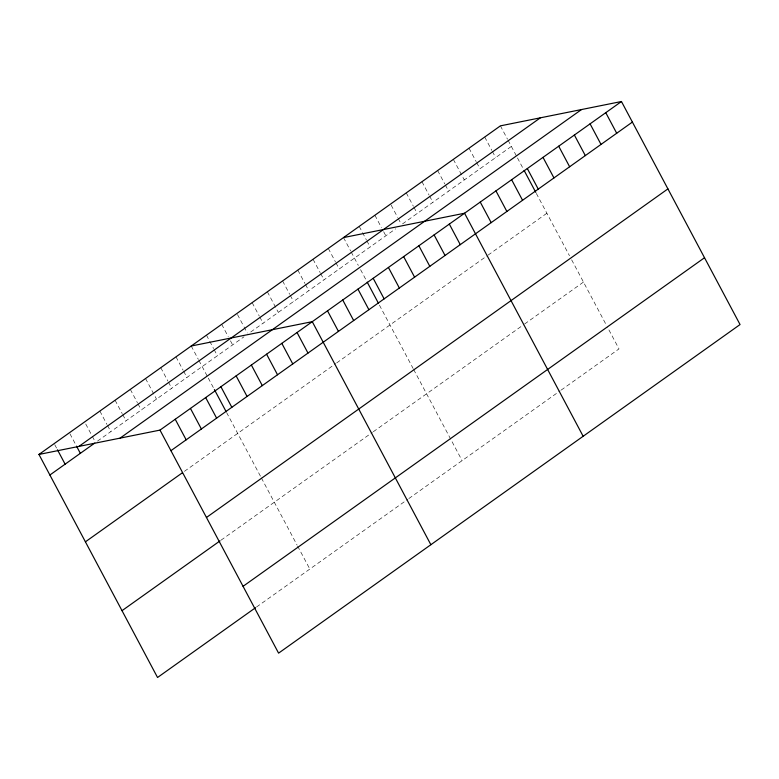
<?xml version="1.0" encoding="UTF-8"?>
<svg xmlns="http://www.w3.org/2000/svg" width="779" height="779" viewBox="0 0 779 779"><rect width="100%" height="100%" fill="white"/><g stroke="black" fill="none" stroke-linecap="round" stroke-linejoin="round"><path stroke-width="0.58" stroke-dasharray="3.9 2.92" d="M97.472 441.128L244.051 336.762M250.711 332.02L395.635 228.822M402.5 223.933L511.345 146.423M184.399 471.353L335.73 363.589M336.684 362.917L487.06 255.833M488.043 255.132L546.877 213.242M221.002 540.188L372.333 432.433M373.287 431.751L523.663 324.677M524.647 323.976L583.481 282.076M256.525 607.007L407.855 499.251M408.809 498.57L560.169 390.795M561.153 390.094L619.003 348.895L607.347 326.976M500.41 125.857L507.519 139.227M508.074 140.249L516.896 156.861M517.46 157.903L523.566 169.394M536.332 193.406L569.488 255.755M571.64 259.806L606.792 325.924M484.723 137.026L491.831 150.396M492.377 151.428L495.658 157.592M469.036 148.205L476.144 161.565M476.69 162.597L479.971 168.77M453.349 159.374L464.284 179.939M437.652 170.543L444.76 183.912M445.306 184.944L448.587 191.108M421.965 181.721L429.073 195.081M429.618 196.113L432.9 202.287M406.278 192.89L413.386 206.26M413.931 207.282L417.213 213.456M391.136 205.091L397.689 217.429M398.244 218.461L400.971 223.602M374.894 215.238L381.457 227.575M383.648 231.684L385.829 235.803M359.207 226.407L361.943 231.548M362.488 232.58L366.315 239.776M366.86 240.799L370.142 246.972M343.52 237.576L350.628 250.945M351.173 251.977L358.34 265.454M360.56 269.631L366.111 280.07M379.431 305.125L413.123 368.496M413.659 369.509L462.113 460.623M328.29 248.423L335.398 261.793M335.944 262.815L339.225 268.989M313.061 259.271L320.169 272.631M320.714 273.663L323.996 279.836M297.831 270.109L304.94 283.478M305.485 284.51L308.766 290.674M282.602 280.956L289.71 294.326M290.255 295.348L293.537 301.522M267.372 291.794L278.307 312.36M252.143 302.642L259.251 316.011M259.797 317.034L263.078 323.207M237.468 314.512L243.476 325.826M244.022 326.849L247.303 333.022M221.694 324.327L228.247 336.664M230.438 340.783L232.629 344.893M206.464 335.174L209.191 340.316M209.746 341.338L213.573 348.534M214.118 349.567L217.399 355.74M191.235 346.012L198.343 359.382M198.888 360.414L207.72 377.017M208.275 378.068L213.826 388.507M226.592 412.519L260.838 476.933M261.384 477.946L297.062 545.047M297.617 546.089L309.828 569.05M176.005 356.86L183.114 370.229M183.659 371.252L186.941 377.425M160.776 367.698L167.884 381.067M168.43 382.099L171.711 388.263M145.546 378.545L156.482 399.111M130.317 389.393L137.425 402.753M137.971 403.785L141.252 409.958M115.088 400.231L122.196 413.6M122.751 414.632L126.023 420.796M99.868 411.078L106.966 424.448M107.521 425.47L110.803 431.644M85.729 423.98L91.747 435.286M92.292 436.318L95.574 442.482M69.954 433.796L75.972 445.101M54.725 444.634L56.916 448.753"/><path stroke-width="1.17" d="M38.95 454.449L500.41 125.857L621.457 101.513L740.05 324.551L278.59 653.143L159.997 430.105L38.95 454.449L157.543 677.487L255.57 607.688M78.893 446.416L540.363 117.824M49.885 475.015L94.619 443.163M120.054 438.139L581.514 109.547M159.997 430.105L621.457 101.513M170.932 450.671L632.392 122.079M85.408 541.833L182.49 472.707M206.454 517.49L667.924 188.888M122.011 610.678L220.048 540.869M243.058 586.324L704.528 257.732M343.52 237.576L464.557 213.232L583.15 436.269M191.235 346.012L312.272 321.669L430.865 544.706M605.77 112.682L616.705 133.248M590.083 123.851L601.018 144.417M574.386 135.03L585.321 155.596M558.699 146.199L569.634 166.764M543.012 157.368L553.947 177.933M527.315 168.546L538.25 189.112M524.121 170.435L535.777 192.355M511.628 179.715L522.563 200.281M495.941 190.884L506.876 211.45M480.253 202.063L491.189 222.628M449.327 224.079L460.262 244.645M434.107 234.917L445.043 255.483M418.878 245.765L429.813 266.33M403.649 256.603L414.584 277.168M388.419 267.45L399.354 288.016M373.19 278.298L384.125 298.863M367.221 282.154L378.321 303.041M357.96 289.136L368.895 309.701M342.731 299.983L353.666 320.549M327.501 310.821L338.437 331.387M297.052 332.516L307.987 353.082M281.823 343.354L292.758 363.92M266.593 354.202L277.528 374.767M251.364 365.039L262.299 385.605M236.134 375.887L247.07 396.453M220.905 386.725L231.84 407.3M214.381 389.549L226.037 411.478M205.675 397.572L216.611 418.138M190.446 408.42L201.381 428.986M175.226 419.258L186.162 439.823M76.517 446.133L80.344 453.329M57.461 449.775L65.115 464.177"/></g></svg>
